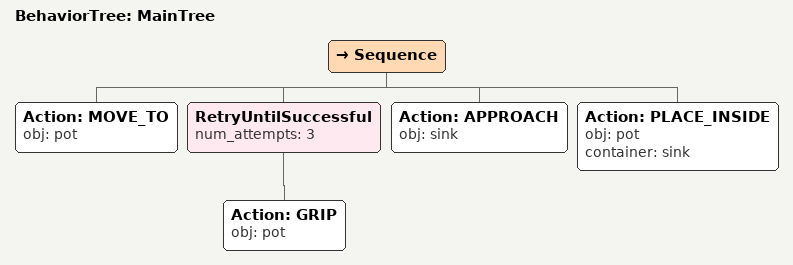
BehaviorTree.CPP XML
<root main_tree_to_execute="MainTree">
  <BehaviorTree ID="MainTree">
    <Sequence>
      <!-- Move to pot -->
      <Action ID="MOVE_TO" obj="pot" />
      <!-- Retry GRASP pot up to 3 attempts -->
      <RetryUntilSuccessful num_attempts="3">
        <!-- Grasp pot -->
        <Action ID="GRIP" obj="pot" />
      </RetryUntilSuccessful>
      <!-- Grip pot -->
      <Action ID="APPROACH" obj="sink" />
      <!-- Approach sink -->
      <Action ID="PLACE_INSIDE" obj="pot" container="sink" />
    </Sequence>
  </BehaviorTree>
</root>
